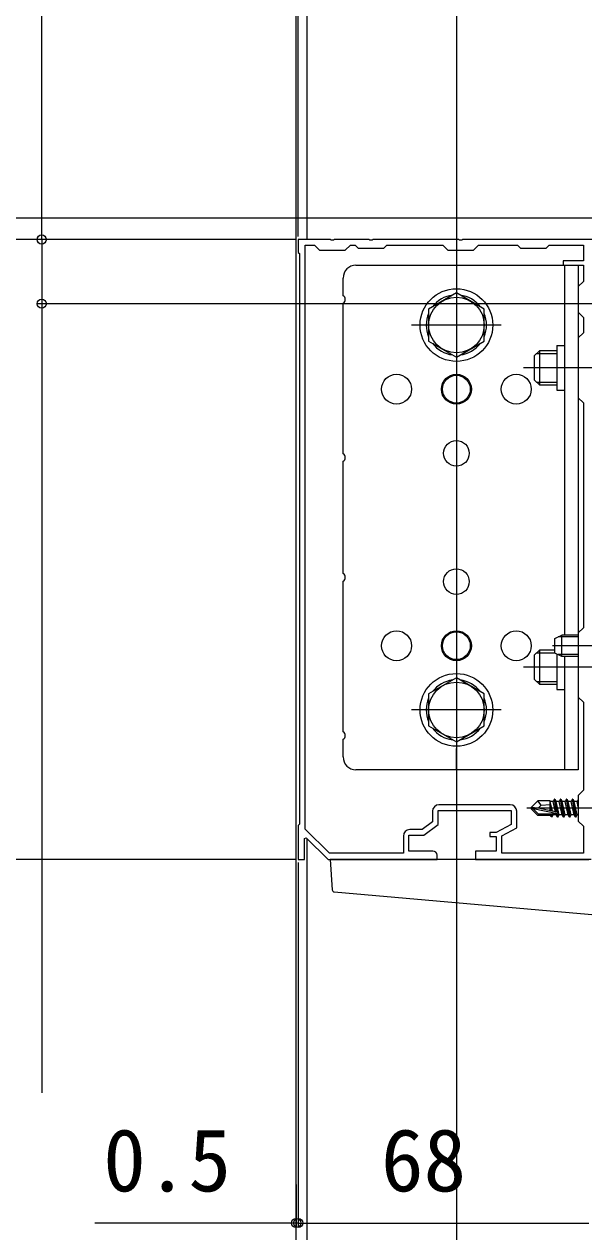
# Model space of a CAD drawing. Units: millimetres, scale not verified. Extents: x -875 to 875, y -1304 to 1297.
# Drawn here: x -520.1 to -389.2, y 297.4 to 579.9 of the extents above; entities that cross this region are included whole.
import ezdxf
from ezdxf.enums import TextEntityAlignment as Align

# ---------------------------------------------------------------- set-up
doc = ezdxf.new("R2010")
doc.units = ezdxf.units.MM
doc.header["$LTSCALE"] = 8
for name, color, linetype in [('0-2_YKK_11', 7, 'Continuous'), ('0-4_YKK_12', 2, 'Continuous'), ('0-5_YKK_13', 4, 'Continuous'), ('0-6_YKK_D', 6, 'Continuous')]:
    doc.layers.add(name, color=color, linetype=linetype)
doc.styles.add('ＭＳ ゴシック', font='')
doc.styles.get('ＭＳ ゴシック').set_extended_font_data('MS Gothic')

msp = doc.modelspace()

# ---------------------------------------------------------------- linework, layer by layer
at = {"layer": '0-2_YKK_11'}
msp.add_line((-406.4, 397.3), (-423.1, 397.3), dxfattribs=at)
for points in [[(-384, 529.5), (-417.542, 529.5), (-417.725, 529.38), (-418.275, 529.38), (-418.458, 529.5), (-438.542, 529.5), (-438.725, 529.38), (-439.275, 529.38), (-439.458, 529.5), (-447.542, 529.5), (-447.725, 529.38), (-448.275, 529.38), (-448.458, 529.5), (-456, 529.5), (-456, 526.5), (-455.7, 526.2)], [(-454.4, 391.643), (-454.4, 528.2), (-452.2, 528.2), (-451, 527), (-445, 527), (-443.8, 528.2), (-442.7, 528.2), (-442, 527.5), (-436, 527.5), (-435.3, 528.2), (-422.2, 528.2), (-421, 527), (-415, 527), (-413.8, 528.2), (-404.7, 528.2), (-404, 527.5), (-398, 527.5), (-397.3, 528.2), (-389.3, 528.2), (-389.3, 524.5), (-394, 524.5), (-394, 523.5), (-389.3, 523.5), (-389.3, 519.7), (-390.5, 518.5), (-390.5, 512.5), (-389.3, 511.3), (-389.3, 507.7), (-390.5, 506.5), (-390.5, 492.5), (-389.3, 491.3), (-389.3, 438.7), (-390.5, 437.5), (-390.5, 422.5), (-389.3, 421.3), (-389.3, 400.7), (-390.5, 399.5), (-390.5, 393.5), (-389.3, 392.3), (-389.3, 386)], [(-455.7, 526.2), (-455.7, 392.8), (-456, 392.5), (-456, 384.5), (-454.5, 384.5), (-454.5, 389.4), (-454.132, 389.554), (-449, 384.5), (-423.5, 384.5), (-423.5, 385.5)], [(-424.5, 386.5), (-430.1, 386.5), (-430.1, 390.2), (-426.6, 390.2), (-423.3, 392.7), (-423.3, 396), (-406.2, 396), (-406.2, 392.7), (-409.7, 390.8), (-411.2, 390.8), (-411.2, 389.9), (-409.7, 389.9), (-409.7, 386.5), (-414.5, 386.5), (-414.5, 384.5), (-388, 384.5)], [(-424.6, 395.8), (-424.6, 393.346), (-427.037, 391.5), (-429.9, 391.5)], [(-389.3, 386), (-408.4, 386), (-408.4, 390.027), (-404.9, 391.927), (-404.9, 395.8)], [(-431.4, 390), (-431.4, 386), (-448.67, 386), (-454.4, 391.643)]]:
    msp.add_lwpolyline(points, dxfattribs=at)
for centre, radius, start, end in [((-423.1, 395.8), 1.5, 90.00001, 179.99999), ((-406.4, 395.8), 1.5, 0.00001, 89.99999), ((-429.9, 390), 1.5, 90.00001, 179.99999), ((-424.5, 385.5), 1, 0.00001, 89.99999)]:
    msp.add_arc(centre, radius, start, end, dxfattribs=at)
at = {"layer": '0-4_YKK_12'}
for p, q in [((-419, 916.5), (-419, 152)), ((-454, 712), (-454, 529.5)), ((-454, 389.424), (-454, 152))]:
    msp.add_line(p, q, dxfattribs=at)
msp.add_lwpolyline([(-456.5, 152), (-456.5, 897.5), (-456.5, 899.5), (-381.5, 899.5)], dxfattribs=at)
at = {"layer": '0-5_YKK_13'}
for p, q in [((-442.5, 523.5), (-390.5, 523.5)), ((-419, 523.5), (-419, 518.5)), ((-393.7, 523.5), (-393.7, 437)), ((-390.5, 523.5), (-390.5, 405.5)), ((-445.5, 516.366), (-445.5, 520.5)), ((-419, 520), (-419, 499)), ((-445.5, 479.366), (-445.5, 514.634)), ((-408.5, 509.5), (-429.5, 509.5)), ((-400.8, 502.3), (-399.6, 503.5)), ((-400.248, 502.852), (-395.5, 502.852)), ((-395.5, 503.5), (-399.6, 503.5)), ((-399.6, 503.5), (-399.6, 495.5)), ((-395.5, 504.7), (-395.5, 494.3)), ((-395.5, 504.7), (-393.7, 504.7)), ((-400.8, 502.3), (-400.8, 496.7)), ((-376.8, 499.5), (-403.3, 499.5)), ((-400.8, 496.7), (-399.6, 495.5)), ((-400.248, 496.148), (-395.5, 496.148)), ((-399.6, 495.5), (-395.5, 495.5)), ((-395.5, 494.3), (-393.7, 494.3)), ((-445.5, 451.366), (-445.5, 477.634)), ((-445.5, 414.366), (-445.5, 449.634)), ((-396, 436.2), (-394.3, 437)), ((-396, 432.8), (-396, 436.2)), ((-390.5, 436.567), (-395.22, 436.567)), ((-390.5, 437), (-394.3, 437)), ((-394.3, 432), (-394.3, 437)), ((-400.8, 432.3), (-399.6, 433.5)), ((-400.8, 432.3), (-400.8, 426.7)), ((-400.248, 432.852), (-396, 432.852)), ((-396, 433.5), (-399.6, 433.5)), ((-399.6, 433.5), (-399.6, 425.5)), ((-382.5, 434.5), (-396.5, 434.5)), ((-394.3, 432), (-396, 432.8)), ((-395.5, 432.565), (-395.5, 424.3)), ((-390.5, 432.433), (-395.22, 432.433)), ((-419, 430), (-419, 409)), ((-376.8, 429.5), (-403.3, 429.5)), ((-390.5, 432), (-394.3, 432)), ((-393.7, 432), (-393.7, 405.5)), ((-400.8, 426.7), (-399.6, 425.5)), ((-400.248, 426.148), (-395.5, 426.148)), ((-399.6, 425.5), (-395.5, 425.5)), ((-395.5, 424.3), (-393.7, 424.3)), ((-408.5, 419.5), (-429.5, 419.5)), ((-445.5, 408.5), (-445.5, 412.634)), ((-419, 405.5), (-419, 410.5)), ((-390.5, 405.5), (-442.5, 405.5)), ((-396.05, 398.6), (-396.368, 398.05)), ((-395.55, 395.602), (-396.05, 398.6)), ((-395.95, 398.6), (-396.05, 398.6)), ((-395.95, 398.6), (-395.446, 395.574)), ((-395.95, 398.6), (-395.632, 398.05)), ((-394.65, 398.6), (-394.968, 398.05)), ((-393.95, 394.4), (-394.65, 398.6)), ((-394.55, 398.6), (-394.65, 398.6)), ((-394.55, 398.6), (-393.85, 394.4)), ((-394.55, 398.6), (-394.232, 398.05)), ((-393.25, 398.6), (-393.568, 398.05)), ((-392.55, 394.4), (-393.25, 398.6)), ((-393.15, 398.6), (-393.25, 398.6)), ((-393.15, 398.6), (-392.45, 394.4)), ((-393.15, 398.6), (-392.832, 398.05)), ((-391.85, 398.6), (-392.168, 398.05)), ((-391.15, 394.4), (-391.85, 398.6)), ((-391.75, 398.6), (-391.85, 398.6)), ((-391.75, 398.6), (-391.05, 394.4)), ((-391.75, 398.6), (-391.432, 398.05)), ((-390.5, 398.513), (-390.768, 398.05)), ((-381.6, 396.5), (-402.5, 396.5)), ((-401.5, 396.65), (-399.95, 398.2)), ((-401.5, 396.65), (-401.5, 396.35)), ((-399.878, 396.5), (-401.5, 396.65)), ((-399.878, 396.5), (-401.5, 396.5)), ((-401.076, 396.35), (-401.5, 396.35)), ((-401.5, 396.35), (-399.95, 394.8)), ((-399.826, 395.1), (-401.076, 396.35)), ((-395.377, 395.168), (-401.076, 396.35)), ((-397.1, 398.2), (-399.95, 398.2)), ((-399.147, 397.243), (-399.95, 398.2)), ((-395.493, 395.59), (-399.878, 396.5)), ((-397.1, 398.2), (-397.032, 398.05)), ((-397.1, 395.924), (-397.1, 398.2)), ((-396.817, 395.865), (-397.1, 397.583)), ((-397.084, 395.92), (-397.1, 396.004)), ((-396.368, 398.05), (-397.032, 398.05)), ((-396.525, 395.805), (-397.032, 398.05)), ((-395.828, 395.66), (-396.368, 398.05)), ((-394.932, 394.95), (-395.632, 398.05)), ((-394.968, 398.05), (-395.632, 398.05)), ((-393.532, 394.95), (-394.232, 398.05)), ((-393.568, 398.05), (-394.232, 398.05)), ((-392.132, 394.95), (-392.832, 398.05)), ((-392.168, 398.05), (-392.832, 398.05)), ((-390.732, 394.95), (-391.432, 398.05)), ((-390.768, 398.05), (-391.432, 398.05)), ((-390.5, 396.865), (-390.768, 398.05)), ((-396.981, 394.8), (-399.95, 394.8)), ((-395.548, 395.1), (-399.826, 395.1)), ((-397.1, 394.8), (-397.1, 395.1)), ((-396.808, 394.5), (-396.981, 394.8)), ((-396.808, 394.5), (-396.924, 395.1)), ((-396.592, 394.5), (-396.808, 394.5)), ((-396.592, 394.5), (-396.691, 395.1)), ((-396.592, 394.5), (-396.332, 394.95)), ((-396.332, 394.95), (-396.367, 395.103)), ((-395.668, 394.95), (-396.332, 394.95)), ((-395.35, 394.4), (-395.469, 395.113)), ((-395.378, 395.168), (-395.25, 394.4)), ((-395.25, 394.4), (-395.35, 394.4)), ((-395.25, 394.4), (-394.932, 394.95)), ((-394.268, 394.95), (-394.932, 394.95)), ((-393.85, 394.4), (-393.95, 394.4)), ((-393.85, 394.4), (-393.532, 394.95)), ((-392.868, 394.95), (-393.532, 394.95)), ((-392.45, 394.4), (-392.55, 394.4)), ((-392.45, 394.4), (-392.132, 394.95)), ((-391.468, 394.95), (-392.132, 394.95)), ((-391.05, 394.4), (-391.15, 394.4)), ((-391.05, 394.4), (-390.732, 394.95)), ((-390.5, 394.95), (-390.732, 394.95)), ((-448.5, 384.5), (-448.066, 377.402)), ((-448.001, 384.5), (-448.5, 384.5)), ((-387.5, 384.5), (-448.001, 384.5)), ((-447.61, 376.934), (-385.499, 371.5))]:
    msp.add_line(p, q, dxfattribs=at)
for points in [[(-419, 517.006), (-425.5, 513.253), (-425.5, 505.747), (-419, 501.994), (-412.5, 505.747), (-412.5, 513.253)], [(-419, 427.006), (-425.5, 423.253), (-425.5, 415.747), (-419, 411.994), (-412.5, 415.747), (-412.5, 423.253)]]:
    msp.add_lwpolyline(points, close=True, dxfattribs=at)
for points in [[(-399.878, 396.5), (-399.147, 397.243), (-397.1, 397.4)], [(-393.95, 394.4), (-394.268, 394.95), (-394.968, 398.05)], [(-392.55, 394.4), (-392.868, 394.95), (-393.568, 398.05)], [(-391.15, 394.4), (-391.468, 394.95), (-392.168, 398.05)], [(-395.35, 394.4), (-395.668, 394.95), (-395.701, 395.1)]]:
    msp.add_lwpolyline(points, dxfattribs=at)
for centre, radius in [((-419, 509.5), 8.5), ((-419, 509.5), 6.5), ((-433, 494.5), 3.5), ((-419, 494.5), 3.5), ((-419, 494.5), 3.25), ((-405, 494.5), 3.5), ((-419, 479.5), 3), ((-419, 449.5), 3), ((-433, 434.5), 3.5), ((-419, 434.5), 3.5), ((-405, 434.5), 3.5), ((-419, 434.5), 3.25), ((-419, 419.5), 8.5), ((-419, 419.5), 6.5)]:
    msp.add_circle(centre, radius, dxfattribs=at)
for centre, radius, start, end in [((-442.5, 520.5), 3, 90, 180), ((-446, 515.5), 1, 300, 60), ((-419, 509.5), 7.05, 97.21814, 142.78186), ((-419, 509.5), 7.05, 37.21814, 82.78186), ((-419, 509.5), 7.05, 157.21814, 202.78186), ((-419, 509.5), 7.05, 337.21814, 22.78186), ((-419, 509.5), 7.05, 217.21814, 262.78186), ((-419, 509.5), 7.05, 277.21814, 322.78186), ((-446, 478.5), 1, 300, 60), ((-446, 450.5), 1, 300, 60), ((-419, 419.5), 7.05, 97.21814, 142.78186), ((-419, 419.5), 7.05, 37.21814, 82.78186), ((-419, 419.5), 7.05, 157.21814, 202.78186), ((-419, 419.5), 7.05, 337.21814, 22.78186), ((-419, 419.5), 7.05, 217.21814, 262.78186), ((-419, 419.5), 7.05, 277.21814, 322.78186), ((-446, 413.5), 1, 300, 60), ((-442.5, 408.5), 3, 180, 270), ((-395.548, 395.348), 0.248, 270, 77.19096), ((-447.567, 377.432), 0.5, 183.5, 265)]:
    msp.add_arc(centre, radius, start, end, dxfattribs=at)
at = {"layer": '0-6_YKK_D'}
for p, q in [((-516, 529.5), (-516, 712)), ((-456, 530.2), (-456, 655.5)), ((-456, 530.2), (-456, 655.5)), ((-456, 530.2), (-456, 615.5)), ((451, 534.5), (-764.673, 534.5)), ((-456.7, 529.5), (-597, 529.5)), ((-456.7, 529.5), (-597, 529.5)), ((-456.7, 529.5), (-517, 529.5)), ((-456.7, 529.5), (-517, 529.5)), ((-382.408, 514.5), (-517, 514.5)), ((-456.7, 384.5), (-597, 384.5)), ((-456.7, 384.5), (-597, 384.5)), ((-456, 383.8), (-456, 298.5)), ((-456, 383.8), (-456, 298.5)), ((-456.5, 308.5), (-456.5, 298.5)), ((-456.5, 299.5), (-503.6, 299.5)), ((-456, 299.5), (-456.5, 299.5)), ((-456, 299.5), (-451.7, 299.5)), ((-456, 299.5), (-388, 299.5))]:
    msp.add_line(p, q, dxfattribs=at)
msp.add_lwpolyline([(-516, 529.5), (-516, 514.5), (-516, 329.95)], dxfattribs=at)
for centre in [(-516, 529.5), (-516, 529.5), (-516, 514.5), (-456.5, 299.5), (-456, 299.5), (-456, 299.5)]:
    msp.add_circle(centre, 1.075, dxfattribs=at)

# ---------------------------------------------------------------- texts
at = {"layer": '0-6_YKK_D', "style": 'ＭＳ ゴシック'}
for s, p in [('0.5', (-501.623, 302.5)), ('68', (-436.659, 302.5))]:
    msp.add_text(s, height=14.66, dxfattribs=at).set_placement(p, align=Align.BOTTOM_LEFT)

doc.saveas('drawing.dxf')
